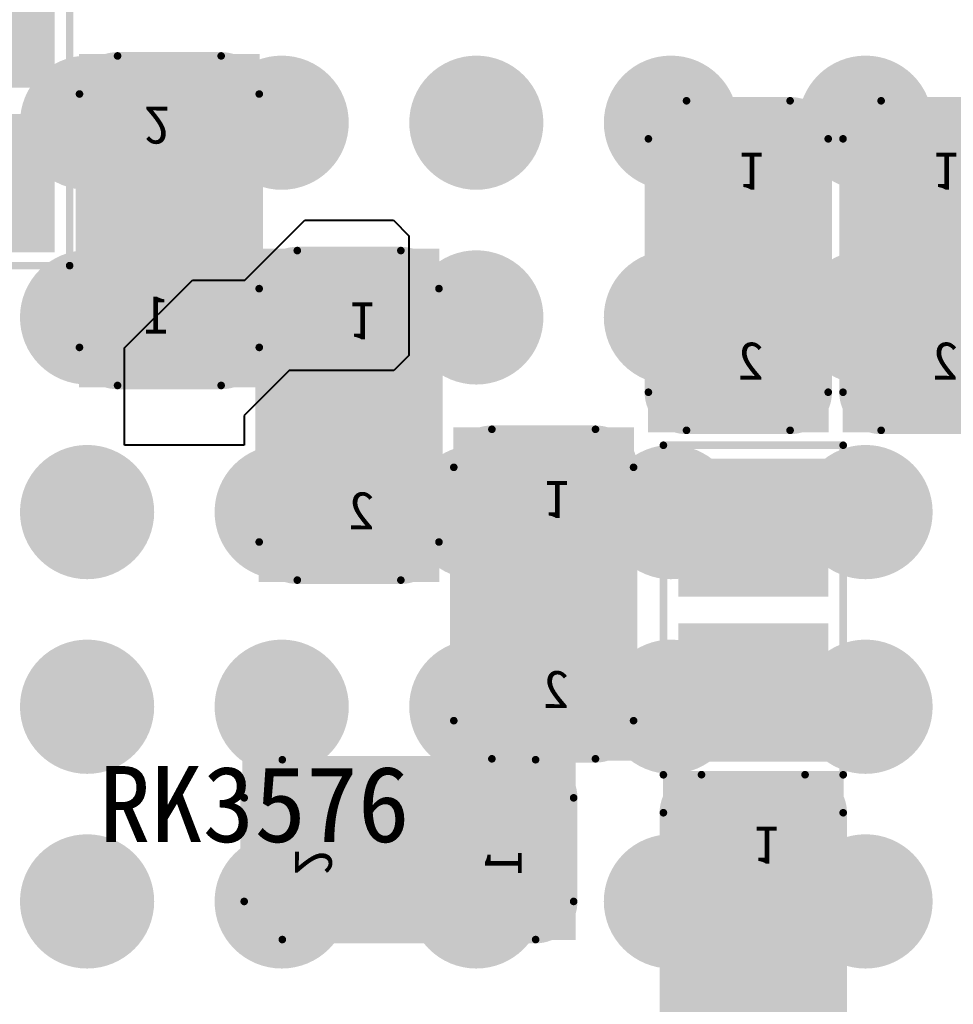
# Model space of a CAD drawing. Header units: millimetres. Extents: x 7.33 to 10.08, y 7.01 to 8.78.
# Drawn here: x 8.2944 to 8.4172, y 7.7051 to 7.8346 of the extents above; entities that cross this region are included whole.
import ezdxf

# ---------------------------------------------------------------- set-up
doc = ezdxf.new("R2010")
doc.units = ezdxf.units.MM
doc.header["$MEASUREMENT"] = 0
for name, color, linetype in [('BottomLayer', 5, 'Continuous'), ('BottomOverlay', 54, 'Continuous'), ('BottomPaste', 16, 'Continuous'), ('BottomSolder', 6, 'Continuous'), ('Mechanical20', 56, 'Continuous'), ('Mechanical21', 56, 'Continuous'), ('TopLayer', 1, 'Continuous'), ('TopPaste', 8, 'Continuous'), ('TopSolder', 216, 'Continuous')]:
    doc.layers.add(name, color=color, linetype=linetype)

# ---------------------------------------------------------------- blocks, each defined once
blk = doc.blocks.new('C0201_B_2')
at = {"layer": 'BottomLayer'}
for points in [[(-0.01792, -0.00788), (-0.00375, -0.00788), (-0.01792, 0.00787), (-0.00375, 0.00787)], [(0.00374, -0.00788), (0.01791, -0.00788), (0.00374, 0.00787), (0.01791, 0.00787)]]:
    blk.add_solid(points, dxfattribs=at)
at = {"layer": 'BottomOverlay', "const_width": 0.001}
for points in [[(-0.02166, 0.00681, -0.414249), (-0.01666, 0.01182)], [(0.01665, 0.01182, -0.414214), (0.02166, 0.00681)], [(-0.01666, -0.01182, -0.414178), (-0.02166, -0.00681)], [(0.02166, -0.00681, -0.414132), (0.01665, -0.01182)]]:
    blk.add_lwpolyline(points, format="xyb", dxfattribs=at)
for points in [[(-0.01666, 0.01182), (0.01665, 0.01182)], [(-0.02166, 0.00681), (-0.02166, -0.00681)], [(0.02166, 0.00681), (0.02166, -0.00681)], [(-0.01666, -0.01182), (0.01665, -0.01182)]]:
    blk.add_lwpolyline(points, dxfattribs=at)
at = {"layer": 'BottomOverlay', "const_width": 0.0005}
for points in [[(-0.01691, 0.01182, 1), (-0.01641, 0.01182, 1)], [(-0.01691, 0.01182, 1), (-0.01641, 0.01182, 1)], [(0.0164, 0.01182, 1), (0.0169, 0.01182, 1)], [(0.0164, 0.01182, 1), (0.0169, 0.01182, 1)], [(-0.02191, 0.00681, 1), (-0.02141, 0.00681, 1)], [(-0.02191, 0.00681, 1), (-0.02141, 0.00681, 1)], [(0.02141, 0.00681, 1), (0.02191, 0.00681, 1)], [(0.02141, 0.00681, 1), (0.02191, 0.00681, 1)], [(-0.02191, -0.00681, 1), (-0.02141, -0.00681, 1)], [(-0.02191, -0.00681, 1), (-0.02141, -0.00681, 1)], [(0.02141, -0.00681, 1), (0.02191, -0.00681, 1)], [(0.02141, -0.00681, 1), (0.02191, -0.00681, 1)], [(-0.01691, -0.01182, 1), (-0.01641, -0.01182, 1)], [(-0.01691, -0.01182, 1), (-0.01641, -0.01182, 1)], [(0.0164, -0.01182, 1), (0.0169, -0.01182, 1)], [(0.0164, -0.01182, 1), (0.0169, -0.01182, 1)]]:
    blk.add_lwpolyline(points, format="xyb", close=True, dxfattribs=at)
at = {"layer": 'BottomPaste'}
for points in [[(-0.01792, -0.00788), (-0.00375, -0.00788), (-0.01792, 0.00787), (-0.00375, 0.00787)], [(0.00374, -0.00788), (0.01791, -0.00788), (0.00374, 0.00787), (0.01791, 0.00787)]]:
    blk.add_solid(points, dxfattribs=at)
at = {"layer": 'BottomSolder'}
for points in [[(-0.02192, -0.01188), (0.00025, -0.01188), (-0.02192, 0.01187), (0.00025, 0.01187)], [(-0.00026, -0.01188), (0.02191, -0.01188), (-0.00026, 0.01187), (0.02191, 0.01187)]]:
    blk.add_solid(points, dxfattribs=at)
at = {"layer": 'Mechanical20', "text_generation_flag": 2}
for s, rotation, p in [('1', 270, (-0.01484, 0)), ('2', 90, (0.015, 0.00333))]:
    blk.add_text(s, height=0.005, rotation=rotation, dxfattribs=at).set_placement(p)
blk = doc.blocks.new('R0201_B_102')
at = {"layer": 'BottomLayer'}
for points in [[(-0.01792, -0.00788), (-0.00375, -0.00788), (-0.01792, 0.00787), (-0.00375, 0.00787)], [(0.00374, -0.00788), (0.01791, -0.00788), (0.00374, 0.00787), (0.01791, 0.00787)]]:
    blk.add_solid(points, dxfattribs=at)
at = {"layer": 'BottomOverlay', "const_width": 0.001}
for points in [[(-0.02166, 0.01182), (-0.02166, -0.01182)], [(-0.02166, 0.01182), (0.02166, 0.01182)], [(0.02166, 0.01182), (0.02166, -0.01182)], [(-0.02166, -0.01182), (0.02166, -0.01182)]]:
    blk.add_lwpolyline(points, dxfattribs=at)
at = {"layer": 'BottomOverlay', "const_width": 0.0005}
for points in [[(-0.02191, 0.01182, 1), (-0.02141, 0.01182, 1)], [(-0.02191, 0.01182, 1), (-0.02141, 0.01182, 1)], [(0.02141, 0.01182, 1), (0.02191, 0.01182, 1)], [(0.02141, 0.01182, 1), (0.02191, 0.01182, 1)], [(-0.02191, -0.01182, 1), (-0.02141, -0.01182, 1)], [(-0.02191, -0.01182, 1), (-0.02141, -0.01182, 1)], [(0.02141, -0.01182, 1), (0.02191, -0.01182, 1)], [(0.02141, -0.01182, 1), (0.02191, -0.01182, 1)]]:
    blk.add_lwpolyline(points, format="xyb", close=True, dxfattribs=at)
at = {"layer": 'BottomPaste'}
for points in [[(-0.01792, -0.00788), (-0.00375, -0.00788), (-0.01792, 0.00787), (-0.00375, 0.00787)], [(0.00374, -0.00788), (0.01791, -0.00788), (0.00374, 0.00787), (0.01791, 0.00787)]]:
    blk.add_solid(points, dxfattribs=at)
at = {"layer": 'BottomSolder'}
for points in [[(-0.01992, -0.00988), (-0.00175, -0.00988), (-0.01992, 0.00987), (-0.00175, 0.00987)], [(0.00174, -0.00988), (0.01991, -0.00988), (0.00174, 0.00987), (0.01991, 0.00987)]]:
    blk.add_solid(points, dxfattribs=at)
blk = doc.blocks.new('R0201_B_137')
at = {"layer": 'BottomLayer'}
for points in [[(-0.01792, -0.00788), (-0.00375, -0.00788), (-0.01792, 0.00787), (-0.00375, 0.00787)], [(0.00374, -0.00788), (0.01791, -0.00788), (0.00374, 0.00787), (0.01791, 0.00787)]]:
    blk.add_solid(points, dxfattribs=at)
at = {"layer": 'BottomOverlay', "const_width": 0.001}
for points in [[(-0.02166, -0.01182), (-0.02166, 0.01182)], [(0.02166, 0.01182), (-0.02166, 0.01182)], [(0.02166, -0.01182), (0.02166, 0.01182)], [(0.02166, -0.01182), (-0.02166, -0.01182)]]:
    blk.add_lwpolyline(points, dxfattribs=at)
at = {"layer": 'BottomOverlay', "const_width": 0.0005}
for points in [[(-0.02191, 0.01182, 1), (-0.02141, 0.01182, 1)], [(-0.02191, 0.01182, 1), (-0.02141, 0.01182, 1)], [(0.02141, 0.01182, 1), (0.02191, 0.01182, 1)], [(0.02141, 0.01182, 1), (0.02191, 0.01182, 1)], [(-0.02191, -0.01182, 1), (-0.02141, -0.01182, 1)], [(-0.02191, -0.01182, 1), (-0.02141, -0.01182, 1)], [(0.02141, -0.01182, 1), (0.02191, -0.01182, 1)], [(0.02141, -0.01182, 1), (0.02191, -0.01182, 1)]]:
    blk.add_lwpolyline(points, format="xyb", close=True, dxfattribs=at)
at = {"layer": 'BottomPaste'}
for points in [[(-0.01792, -0.00788), (-0.00375, -0.00788), (-0.01792, 0.00787), (-0.00375, 0.00787)], [(0.00374, -0.00788), (0.01791, -0.00788), (0.00374, 0.00787), (0.01791, 0.00787)]]:
    blk.add_solid(points, dxfattribs=at)
at = {"layer": 'BottomSolder'}
for points in [[(-0.01992, -0.00988), (-0.00175, -0.00988), (-0.01992, 0.00987), (-0.00175, 0.00987)], [(0.00174, -0.00988), (0.01991, -0.00988), (0.00174, 0.00987), (0.01991, 0.00987)]]:
    blk.add_solid(points, dxfattribs=at)
blk = doc.blocks.new('C0201_B_428')
at = {"layer": 'BottomLayer'}
for points in [[(-0.01792, -0.00788), (-0.00375, -0.00788), (-0.01792, 0.00787), (-0.00375, 0.00787)], [(0.00374, -0.00788), (0.01791, -0.00788), (0.00374, 0.00787), (0.01791, 0.00787)]]:
    blk.add_solid(points, dxfattribs=at)
at = {"layer": 'BottomOverlay', "const_width": 0.001}
for points in [[(-0.02166, 0.00681, -0.414249), (-0.01666, 0.01182)], [(0.01665, 0.01182, -0.414214), (0.02166, 0.00681)], [(-0.01666, -0.01182, -0.414178), (-0.02166, -0.00681)], [(0.02166, -0.00681, -0.414132), (0.01665, -0.01182)]]:
    blk.add_lwpolyline(points, format="xyb", dxfattribs=at)
for points in [[(-0.01666, 0.01182), (0.01665, 0.01182)], [(-0.02166, 0.00681), (-0.02166, -0.00681)], [(0.02166, 0.00681), (0.02166, -0.00681)], [(-0.01666, -0.01182), (0.01665, -0.01182)]]:
    blk.add_lwpolyline(points, dxfattribs=at)
at = {"layer": 'BottomOverlay', "const_width": 0.0005}
for points in [[(-0.01691, 0.01182, 1), (-0.01641, 0.01182, 1)], [(-0.01691, 0.01182, 1), (-0.01641, 0.01182, 1)], [(0.0164, 0.01182, 1), (0.0169, 0.01182, 1)], [(0.0164, 0.01182, 1), (0.0169, 0.01182, 1)], [(-0.02191, 0.00681, 1), (-0.02141, 0.00681, 1)], [(-0.02191, 0.00681, 1), (-0.02141, 0.00681, 1)], [(0.02141, 0.00681, 1), (0.02191, 0.00681, 1)], [(0.02141, 0.00681, 1), (0.02191, 0.00681, 1)], [(-0.02191, -0.00681, 1), (-0.02141, -0.00681, 1)], [(-0.02191, -0.00681, 1), (-0.02141, -0.00681, 1)], [(0.02141, -0.00681, 1), (0.02191, -0.00681, 1)], [(0.02141, -0.00681, 1), (0.02191, -0.00681, 1)], [(-0.01691, -0.01182, 1), (-0.01641, -0.01182, 1)], [(-0.01691, -0.01182, 1), (-0.01641, -0.01182, 1)], [(0.0164, -0.01182, 1), (0.0169, -0.01182, 1)], [(0.0164, -0.01182, 1), (0.0169, -0.01182, 1)]]:
    blk.add_lwpolyline(points, format="xyb", close=True, dxfattribs=at)
at = {"layer": 'BottomPaste'}
for points in [[(-0.01792, -0.00788), (-0.00375, -0.00788), (-0.01792, 0.00787), (-0.00375, 0.00787)], [(0.00374, -0.00788), (0.01791, -0.00788), (0.00374, 0.00787), (0.01791, 0.00787)]]:
    blk.add_solid(points, dxfattribs=at)
at = {"layer": 'BottomSolder'}
for points in [[(-0.02192, -0.01188), (0.00025, -0.01188), (-0.02192, 0.01187), (0.00025, 0.01187)], [(-0.00026, -0.01188), (0.02191, -0.01188), (-0.00026, 0.01187), (0.02191, 0.01187)]]:
    blk.add_solid(points, dxfattribs=at)
at = {"layer": 'Mechanical20', "text_generation_flag": 2}
for s, rotation, p in [('1', 270, (-0.01484, 0)), ('2', 90, (0.015, 0.00333))]:
    blk.add_text(s, height=0.005, rotation=rotation, dxfattribs=at).set_placement(p)
blk = doc.blocks.new('C0201_B_486')
at = {"layer": 'BottomLayer'}
for points in [[(-0.01792, -0.00788), (-0.00375, -0.00788), (-0.01792, 0.00787), (-0.00375, 0.00787)], [(0.00374, -0.00788), (0.01791, -0.00788), (0.00374, 0.00787), (0.01791, 0.00787)]]:
    blk.add_solid(points, dxfattribs=at)
at = {"layer": 'BottomOverlay', "const_width": 0.001}
for points in [[(-0.02166, 0.00681, -0.414249), (-0.01666, 0.01182)], [(0.01665, 0.01182, -0.414214), (0.02166, 0.00681)], [(-0.01666, -0.01182, -0.414178), (-0.02166, -0.00681)], [(0.02166, -0.00681, -0.414132), (0.01665, -0.01182)]]:
    blk.add_lwpolyline(points, format="xyb", dxfattribs=at)
for points in [[(0.01665, 0.01182), (-0.01666, 0.01182)], [(-0.02166, -0.00681), (-0.02166, 0.00681)], [(0.02166, -0.00681), (0.02166, 0.00681)], [(0.01665, -0.01182), (-0.01666, -0.01182)]]:
    blk.add_lwpolyline(points, dxfattribs=at)
at = {"layer": 'BottomOverlay', "const_width": 0.0005}
for points in [[(-0.01691, 0.01182, 1), (-0.01641, 0.01182, 1)], [(-0.01691, 0.01182, 1), (-0.01641, 0.01182, 1)], [(0.0164, 0.01182, 1), (0.0169, 0.01182, 1)], [(0.0164, 0.01182, 1), (0.0169, 0.01182, 1)], [(-0.02191, 0.00681, 1), (-0.02141, 0.00681, 1)], [(-0.02191, 0.00681, 1), (-0.02141, 0.00681, 1)], [(0.02141, 0.00681, 1), (0.02191, 0.00681, 1)], [(0.02141, 0.00681, 1), (0.02191, 0.00681, 1)], [(-0.02191, -0.00681, 1), (-0.02141, -0.00681, 1)], [(-0.02191, -0.00681, 1), (-0.02141, -0.00681, 1)], [(0.02141, -0.00681, 1), (0.02191, -0.00681, 1)], [(0.02141, -0.00681, 1), (0.02191, -0.00681, 1)], [(-0.01691, -0.01182, 1), (-0.01641, -0.01182, 1)], [(-0.01691, -0.01182, 1), (-0.01641, -0.01182, 1)], [(0.0164, -0.01182, 1), (0.0169, -0.01182, 1)], [(0.0164, -0.01182, 1), (0.0169, -0.01182, 1)]]:
    blk.add_lwpolyline(points, format="xyb", close=True, dxfattribs=at)
at = {"layer": 'BottomPaste'}
for points in [[(-0.01792, -0.00788), (-0.00375, -0.00788), (-0.01792, 0.00787), (-0.00375, 0.00787)], [(0.00374, -0.00788), (0.01791, -0.00788), (0.00374, 0.00787), (0.01791, 0.00787)]]:
    blk.add_solid(points, dxfattribs=at)
at = {"layer": 'BottomSolder'}
for points in [[(-0.02192, -0.01188), (0.00025, -0.01188), (-0.02192, 0.01187), (0.00025, 0.01187)], [(-0.00026, -0.01188), (0.02191, -0.01188), (-0.00026, 0.01187), (0.02191, 0.01187)]]:
    blk.add_solid(points, dxfattribs=at)
at = {"layer": 'Mechanical20', "text_generation_flag": 2}
for s, rotation, p in [('1', -90, (-0.01484, 0)), ('2', 90, (0.015, 0.00333))]:
    blk.add_text(s, height=0.005, rotation=rotation, dxfattribs=at).set_placement(p)
blk = doc.blocks.new('C0201_B_515')
at = {"layer": 'BottomLayer'}
for points in [[(-0.01792, -0.00788), (-0.00375, -0.00788), (-0.01792, 0.00787), (-0.00375, 0.00787)], [(0.00374, -0.00788), (0.01791, -0.00788), (0.00374, 0.00787), (0.01791, 0.00787)]]:
    blk.add_solid(points, dxfattribs=at)
at = {"layer": 'BottomOverlay', "const_width": 0.001}
for points in [[(-0.02166, 0.00681, -0.414249), (-0.01666, 0.01182)], [(0.01665, 0.01182, -0.414214), (0.02166, 0.00681)], [(-0.01666, -0.01182, -0.414178), (-0.02166, -0.00681)], [(0.02166, -0.00681, -0.414132), (0.01665, -0.01182)]]:
    blk.add_lwpolyline(points, format="xyb", dxfattribs=at)
for points in [[(-0.01666, 0.01182), (0.01665, 0.01182)], [(-0.02166, 0.00681), (-0.02166, -0.00681)], [(0.02166, 0.00681), (0.02166, -0.00681)], [(-0.01666, -0.01182), (0.01665, -0.01182)]]:
    blk.add_lwpolyline(points, dxfattribs=at)
at = {"layer": 'BottomOverlay', "const_width": 0.0005}
for points in [[(-0.01691, 0.01182, 1), (-0.01641, 0.01182, 1)], [(-0.01691, 0.01182, 1), (-0.01641, 0.01182, 1)], [(0.0164, 0.01182, 1), (0.0169, 0.01182, 1)], [(0.0164, 0.01182, 1), (0.0169, 0.01182, 1)], [(-0.02191, 0.00681, 1), (-0.02141, 0.00681, 1)], [(-0.02191, 0.00681, 1), (-0.02141, 0.00681, 1)], [(0.02141, 0.00681, 1), (0.02191, 0.00681, 1)], [(0.02141, 0.00681, 1), (0.02191, 0.00681, 1)], [(-0.02191, -0.00681, 1), (-0.02141, -0.00681, 1)], [(-0.02191, -0.00681, 1), (-0.02141, -0.00681, 1)], [(0.02141, -0.00681, 1), (0.02191, -0.00681, 1)], [(0.02141, -0.00681, 1), (0.02191, -0.00681, 1)], [(-0.01691, -0.01182, 1), (-0.01641, -0.01182, 1)], [(-0.01691, -0.01182, 1), (-0.01641, -0.01182, 1)], [(0.0164, -0.01182, 1), (0.0169, -0.01182, 1)], [(0.0164, -0.01182, 1), (0.0169, -0.01182, 1)]]:
    blk.add_lwpolyline(points, format="xyb", close=True, dxfattribs=at)
at = {"layer": 'BottomPaste'}
for points in [[(-0.01792, -0.00788), (-0.00375, -0.00788), (-0.01792, 0.00787), (-0.00375, 0.00787)], [(0.00374, -0.00788), (0.01791, -0.00788), (0.00374, 0.00787), (0.01791, 0.00787)]]:
    blk.add_solid(points, dxfattribs=at)
at = {"layer": 'BottomSolder'}
for points in [[(-0.02192, -0.01188), (0.00025, -0.01188), (-0.02192, 0.01187), (0.00025, 0.01187)], [(-0.00026, -0.01188), (0.02191, -0.01188), (-0.00026, 0.01187), (0.02191, 0.01187)]]:
    blk.add_solid(points, dxfattribs=at)
at = {"layer": 'Mechanical20', "text_generation_flag": 2}
for s, rotation, p in [('1', 270, (-0.01484, 0)), ('2', 90, (0.015, 0.00333))]:
    blk.add_text(s, height=0.005, rotation=rotation, dxfattribs=at).set_placement(p)
blk = doc.blocks.new('C0201_B_529')
at = {"layer": 'BottomLayer'}
for points in [[(-0.01792, -0.00788), (-0.00375, -0.00788), (-0.01792, 0.00787), (-0.00375, 0.00787)], [(0.00374, -0.00788), (0.01791, -0.00788), (0.00374, 0.00787), (0.01791, 0.00787)]]:
    blk.add_solid(points, dxfattribs=at)
at = {"layer": 'BottomOverlay', "const_width": 0.001}
for points in [[(-0.02166, 0.00681, -0.414249), (-0.01666, 0.01182)], [(0.01665, 0.01182, -0.414214), (0.02166, 0.00681)], [(-0.01666, -0.01182, -0.414178), (-0.02166, -0.00681)], [(0.02166, -0.00681, -0.414132), (0.01665, -0.01182)]]:
    blk.add_lwpolyline(points, format="xyb", dxfattribs=at)
for points in [[(0.01665, 0.01182), (-0.01666, 0.01182)], [(-0.02166, 0.00681), (-0.02166, -0.00681)], [(0.02166, 0.00681), (0.02166, -0.00681)], [(0.01665, -0.01182), (-0.01666, -0.01182)]]:
    blk.add_lwpolyline(points, dxfattribs=at)
at = {"layer": 'BottomOverlay', "const_width": 0.0005}
for points in [[(-0.01691, 0.01182, 1), (-0.01641, 0.01182, 1)], [(-0.01691, 0.01182, 1), (-0.01641, 0.01182, 1)], [(0.0164, 0.01182, 1), (0.0169, 0.01182, 1)], [(0.0164, 0.01182, 1), (0.0169, 0.01182, 1)], [(-0.02191, 0.00681, 1), (-0.02141, 0.00681, 1)], [(-0.02191, 0.00681, 1), (-0.02141, 0.00681, 1)], [(0.02141, 0.00681, 1), (0.02191, 0.00681, 1)], [(0.02141, 0.00681, 1), (0.02191, 0.00681, 1)], [(-0.02191, -0.00681, 1), (-0.02141, -0.00681, 1)], [(-0.02191, -0.00681, 1), (-0.02141, -0.00681, 1)], [(0.02141, -0.00681, 1), (0.02191, -0.00681, 1)], [(0.02141, -0.00681, 1), (0.02191, -0.00681, 1)], [(-0.01691, -0.01182, 1), (-0.01641, -0.01182, 1)], [(-0.01691, -0.01182, 1), (-0.01641, -0.01182, 1)], [(0.0164, -0.01182, 1), (0.0169, -0.01182, 1)], [(0.0164, -0.01182, 1), (0.0169, -0.01182, 1)]]:
    blk.add_lwpolyline(points, format="xyb", close=True, dxfattribs=at)
at = {"layer": 'BottomPaste'}
for points in [[(-0.01792, -0.00788), (-0.00375, -0.00788), (-0.01792, 0.00787), (-0.00375, 0.00787)], [(0.00374, -0.00788), (0.01791, -0.00788), (0.00374, 0.00787), (0.01791, 0.00787)]]:
    blk.add_solid(points, dxfattribs=at)
at = {"layer": 'BottomSolder'}
for points in [[(-0.02192, -0.01188), (0.00025, -0.01188), (-0.02192, 0.01187), (0.00025, 0.01187)], [(-0.00026, -0.01188), (0.02191, -0.01188), (-0.00026, 0.01187), (0.02191, 0.01187)]]:
    blk.add_solid(points, dxfattribs=at)
at = {"layer": 'Mechanical20', "text_generation_flag": 2}
for s, rotation, p in [('1', -90, (-0.01484, 0)), ('2', 90, (0.015, 0.00333))]:
    blk.add_text(s, height=0.005, rotation=rotation, dxfattribs=at).set_placement(p)
blk = doc.blocks.new('C0201_B_534')
at = {"layer": 'BottomLayer'}
for points in [[(-0.01792, -0.00788), (-0.00375, -0.00788), (-0.01792, 0.00787), (-0.00375, 0.00787)], [(0.00374, -0.00788), (0.01791, -0.00788), (0.00374, 0.00787), (0.01791, 0.00787)]]:
    blk.add_solid(points, dxfattribs=at)
at = {"layer": 'BottomOverlay', "const_width": 0.001}
for points in [[(-0.02166, 0.00681, -0.414249), (-0.01666, 0.01182)], [(0.01665, 0.01182, -0.414214), (0.02166, 0.00681)], [(-0.01666, -0.01182, -0.414178), (-0.02166, -0.00681)], [(0.02166, -0.00681, -0.414132), (0.01665, -0.01182)]]:
    blk.add_lwpolyline(points, format="xyb", dxfattribs=at)
for points in [[(-0.01666, 0.01182), (0.01665, 0.01182)], [(-0.02166, 0.00681), (-0.02166, -0.00681)], [(0.02166, 0.00681), (0.02166, -0.00681)], [(-0.01666, -0.01182), (0.01665, -0.01182)]]:
    blk.add_lwpolyline(points, dxfattribs=at)
at = {"layer": 'BottomOverlay', "const_width": 0.0005}
for points in [[(-0.01691, 0.01182, 1), (-0.01641, 0.01182, 1)], [(-0.01691, 0.01182, 1), (-0.01641, 0.01182, 1)], [(0.0164, 0.01182, 1), (0.0169, 0.01182, 1)], [(0.0164, 0.01182, 1), (0.0169, 0.01182, 1)], [(-0.02191, 0.00681, 1), (-0.02141, 0.00681, 1)], [(-0.02191, 0.00681, 1), (-0.02141, 0.00681, 1)], [(0.02141, 0.00681, 1), (0.02191, 0.00681, 1)], [(0.02141, 0.00681, 1), (0.02191, 0.00681, 1)], [(-0.02191, -0.00681, 1), (-0.02141, -0.00681, 1)], [(-0.02191, -0.00681, 1), (-0.02141, -0.00681, 1)], [(0.02141, -0.00681, 1), (0.02191, -0.00681, 1)], [(0.02141, -0.00681, 1), (0.02191, -0.00681, 1)], [(-0.01691, -0.01182, 1), (-0.01641, -0.01182, 1)], [(-0.01691, -0.01182, 1), (-0.01641, -0.01182, 1)], [(0.0164, -0.01182, 1), (0.0169, -0.01182, 1)], [(0.0164, -0.01182, 1), (0.0169, -0.01182, 1)]]:
    blk.add_lwpolyline(points, format="xyb", close=True, dxfattribs=at)
at = {"layer": 'BottomPaste'}
for points in [[(-0.01792, -0.00788), (-0.00375, -0.00788), (-0.01792, 0.00787), (-0.00375, 0.00787)], [(0.00374, -0.00788), (0.01791, -0.00788), (0.00374, 0.00787), (0.01791, 0.00787)]]:
    blk.add_solid(points, dxfattribs=at)
at = {"layer": 'BottomSolder'}
for points in [[(-0.02192, -0.01188), (0.00025, -0.01188), (-0.02192, 0.01187), (0.00025, 0.01187)], [(-0.00026, -0.01188), (0.02191, -0.01188), (-0.00026, 0.01187), (0.02191, 0.01187)]]:
    blk.add_solid(points, dxfattribs=at)
at = {"layer": 'Mechanical20', "text_generation_flag": 2}
for s, rotation, p in [('1', 270, (-0.01484, 0)), ('2', 90, (0.015, 0.00333))]:
    blk.add_text(s, height=0.005, rotation=rotation, dxfattribs=at).set_placement(p)
blk = doc.blocks.new('C0201_B_561')
at = {"layer": 'BottomLayer'}
for points in [[(-0.01792, -0.00788), (-0.00375, -0.00788), (-0.01792, 0.00787), (-0.00375, 0.00787)], [(0.00374, -0.00788), (0.01791, -0.00788), (0.00374, 0.00787), (0.01791, 0.00787)]]:
    blk.add_solid(points, dxfattribs=at)
at = {"layer": 'BottomOverlay', "const_width": 0.001}
for points in [[(-0.02166, 0.00681, -0.414249), (-0.01666, 0.01182)], [(0.01665, 0.01182, -0.414214), (0.02166, 0.00681)], [(-0.01666, -0.01182, -0.414178), (-0.02166, -0.00681)], [(0.02166, -0.00681, -0.414132), (0.01665, -0.01182)]]:
    blk.add_lwpolyline(points, format="xyb", dxfattribs=at)
for points in [[(-0.01666, 0.01182), (0.01665, 0.01182)], [(-0.02166, 0.00681), (-0.02166, -0.00681)], [(0.02166, 0.00681), (0.02166, -0.00681)], [(-0.01666, -0.01182), (0.01665, -0.01182)]]:
    blk.add_lwpolyline(points, dxfattribs=at)
at = {"layer": 'BottomOverlay', "const_width": 0.0005}
for points in [[(-0.01691, 0.01182, 1), (-0.01641, 0.01182, 1)], [(-0.01691, 0.01182, 1), (-0.01641, 0.01182, 1)], [(0.0164, 0.01182, 1), (0.0169, 0.01182, 1)], [(0.0164, 0.01182, 1), (0.0169, 0.01182, 1)], [(-0.02191, 0.00681, 1), (-0.02141, 0.00681, 1)], [(-0.02191, 0.00681, 1), (-0.02141, 0.00681, 1)], [(0.02141, 0.00681, 1), (0.02191, 0.00681, 1)], [(0.02141, 0.00681, 1), (0.02191, 0.00681, 1)], [(-0.02191, -0.00681, 1), (-0.02141, -0.00681, 1)], [(-0.02191, -0.00681, 1), (-0.02141, -0.00681, 1)], [(0.02141, -0.00681, 1), (0.02191, -0.00681, 1)], [(0.02141, -0.00681, 1), (0.02191, -0.00681, 1)], [(-0.01691, -0.01182, 1), (-0.01641, -0.01182, 1)], [(-0.01691, -0.01182, 1), (-0.01641, -0.01182, 1)], [(0.0164, -0.01182, 1), (0.0169, -0.01182, 1)], [(0.0164, -0.01182, 1), (0.0169, -0.01182, 1)]]:
    blk.add_lwpolyline(points, format="xyb", close=True, dxfattribs=at)
at = {"layer": 'BottomPaste'}
for points in [[(-0.01792, -0.00788), (-0.00375, -0.00788), (-0.01792, 0.00787), (-0.00375, 0.00787)], [(0.00374, -0.00788), (0.01791, -0.00788), (0.00374, 0.00787), (0.01791, 0.00787)]]:
    blk.add_solid(points, dxfattribs=at)
at = {"layer": 'BottomSolder'}
for points in [[(-0.02192, -0.01188), (0.00025, -0.01188), (-0.02192, 0.01187), (0.00025, 0.01187)], [(-0.00026, -0.01188), (0.02191, -0.01188), (-0.00026, 0.01187), (0.02191, 0.01187)]]:
    blk.add_solid(points, dxfattribs=at)
at = {"layer": 'Mechanical20', "text_generation_flag": 2}
for s, rotation, p in [('1', 270, (-0.01484, 0)), ('2', 90, (0.015, 0.00333))]:
    blk.add_text(s, height=0.005, rotation=rotation, dxfattribs=at).set_placement(p)
blk = doc.blocks.new('BGA698_16R1X17R2X1R18_569')
at = {"layer": 'TopLayer', "const_width": 0.00482}
for points in [[(-0.01521, 0.02559, 1), (-0.01038, 0.02559, 1)], [(0.01038, 0.02559, 1), (0.01521, 0.02559, 1)], [(0.03597, 0.02559, 1), (0.0408, 0.02559, 1)], [(0.06156, 0.02559, 1), (0.06639, 0.02559, 1)], [(0.08716, 0.02559, 1), (0.09198, 0.02559, 1)], [(-0.01521, 0, 1), (-0.01038, 0, 1)], [(0.01038, 0, 1), (0.01521, 0, 1)], [(0.03597, 0, 1), (0.0408, 0, 1)], [(0.06156, 0, 1), (0.06639, 0, 1)], [(0.08716, 0, 1), (0.09198, 0, 1)], [(-0.01521, -0.02559, 1), (-0.01038, -0.02559, 1)], [(0.01038, -0.02559, 1), (0.01521, -0.02559, 1)], [(0.03597, -0.02559, 1), (0.0408, -0.02559, 1)], [(0.06156, -0.02559, 1), (0.06639, -0.02559, 1)], [(0.08716, -0.02559, 1), (0.09198, -0.02559, 1)], [(-0.01521, -0.05118, 1), (-0.01038, -0.05118, 1)], [(0.01038, -0.05118, 1), (0.01521, -0.05118, 1)], [(0.03597, -0.05118, 1), (0.0408, -0.05118, 1)], [(0.06156, -0.05118, 1), (0.06639, -0.05118, 1)], [(0.08716, -0.05118, 1), (0.09198, -0.05118, 1)], [(-0.01521, -0.07677, 1), (-0.01038, -0.07677, 1)], [(0.01038, -0.07677, 1), (0.01521, -0.07677, 1)], [(0.03597, -0.07677, 1), (0.0408, -0.07677, 1)], [(0.06156, -0.07677, 1), (0.06639, -0.07677, 1)], [(0.08716, -0.07677, 1), (0.09198, -0.07677, 1)]]:
    blk.add_lwpolyline(points, format="xyb", close=True, dxfattribs=at)
at = {"layer": 'TopPaste', "const_width": 0.00482}
for points in [[(-0.01521, 0.02559, 1), (-0.01038, 0.02559, 1)], [(0.01038, 0.02559, 1), (0.01521, 0.02559, 1)], [(0.03597, 0.02559, 1), (0.0408, 0.02559, 1)], [(0.06156, 0.02559, 1), (0.06639, 0.02559, 1)], [(0.08716, 0.02559, 1), (0.09198, 0.02559, 1)], [(-0.01521, 0, 1), (-0.01038, 0, 1)], [(0.01038, 0, 1), (0.01521, 0, 1)], [(0.03597, 0, 1), (0.0408, 0, 1)], [(0.06156, 0, 1), (0.06639, 0, 1)], [(0.08716, 0, 1), (0.09198, 0, 1)], [(-0.01521, -0.02559, 1), (-0.01038, -0.02559, 1)], [(0.01038, -0.02559, 1), (0.01521, -0.02559, 1)], [(0.03597, -0.02559, 1), (0.0408, -0.02559, 1)], [(0.06156, -0.02559, 1), (0.06639, -0.02559, 1)], [(0.08716, -0.02559, 1), (0.09198, -0.02559, 1)], [(-0.01521, -0.05118, 1), (-0.01038, -0.05118, 1)], [(0.01038, -0.05118, 1), (0.01521, -0.05118, 1)], [(0.03597, -0.05118, 1), (0.0408, -0.05118, 1)], [(0.06156, -0.05118, 1), (0.06639, -0.05118, 1)], [(0.08716, -0.05118, 1), (0.09198, -0.05118, 1)], [(-0.01521, -0.07677, 1), (-0.01038, -0.07677, 1)], [(0.01038, -0.07677, 1), (0.01521, -0.07677, 1)], [(0.03597, -0.07677, 1), (0.0408, -0.07677, 1)], [(0.06156, -0.07677, 1), (0.06639, -0.07677, 1)], [(0.08716, -0.07677, 1), (0.09198, -0.07677, 1)]]:
    blk.add_lwpolyline(points, format="xyb", close=True, dxfattribs=at)
at = {"layer": 'TopSolder', "const_width": 0.00882}
for points in [[(-0.01721, 0.02559, 1), (-0.00838, 0.02559, 1)], [(0.00838, 0.02559, 1), (0.01721, 0.02559, 1)], [(0.03397, 0.02559, 1), (0.0428, 0.02559, 1)], [(0.05956, 0.02559, 1), (0.06839, 0.02559, 1)], [(0.08516, 0.02559, 1), (0.09398, 0.02559, 1)], [(-0.01721, 0, 1), (-0.00838, 0, 1)], [(0.00838, 0, 1), (0.01721, 0, 1)], [(0.03397, 0, 1), (0.0428, 0, 1)], [(0.05956, 0, 1), (0.06839, 0, 1)], [(0.08516, 0, 1), (0.09398, 0, 1)], [(-0.01721, -0.02559, 1), (-0.00838, -0.02559, 1)], [(0.00838, -0.02559, 1), (0.01721, -0.02559, 1)], [(0.03397, -0.02559, 1), (0.0428, -0.02559, 1)], [(0.05956, -0.02559, 1), (0.06839, -0.02559, 1)], [(0.08516, -0.02559, 1), (0.09398, -0.02559, 1)], [(-0.01721, -0.05118, 1), (-0.00838, -0.05118, 1)], [(0.00838, -0.05118, 1), (0.01721, -0.05118, 1)], [(0.03397, -0.05118, 1), (0.0428, -0.05118, 1)], [(0.05956, -0.05118, 1), (0.06839, -0.05118, 1)], [(0.08516, -0.05118, 1), (0.09398, -0.05118, 1)], [(-0.01721, -0.07677, 1), (-0.00838, -0.07677, 1)], [(0.00838, -0.07677, 1), (0.01721, -0.07677, 1)], [(0.03397, -0.07677, 1), (0.0428, -0.07677, 1)], [(0.05956, -0.07677, 1), (0.06839, -0.07677, 1)], [(0.08516, -0.07677, 1), (0.09398, -0.07677, 1)]]:
    blk.add_lwpolyline(points, format="xyb", close=True, dxfattribs=at)
at = {"layer": 'Mechanical21'}
blk.add_text('RK3576', height=0.01, rotation=-90, dxfattribs=at).set_placement((-0.005, 0.024))

msp = doc.modelspace()

# ---------------------------------------------------------------- linework, layer by layer
at = {"layer": 'BottomLayer'}
for p, q in [((8.32405, 7.80034), (8.33193, 7.80822)), ((8.33193, 7.80822), (8.34359, 7.80822)), ((8.34359, 7.80822), (8.34563, 7.80617)), ((8.34563, 7.80617), (8.34563, 7.79043)), ((8.30823, 7.79142), (8.31716, 7.80034)), ((8.31716, 7.80034), (8.32405, 7.80034)), ((8.30823, 7.77861), (8.30823, 7.79142)), ((8.34563, 7.79043), (8.34366, 7.78846)), ((8.32988, 7.78846), (8.32398, 7.78255)), ((8.34366, 7.78846), (8.32988, 7.78846)), ((8.32398, 7.78255), (8.32398, 7.77861)), ((8.32398, 7.77861), (8.30823, 7.77861))]:
    msp.add_line(p, q, dxfattribs=at)

# ---------------------------------------------------------------- block references
for name, p, rotation in [('BGA698_16R1X17R2X1R18_569', (8.3289, 7.73145), 90), ('R0201_B_102', (8.2892, 7.82389), 270), ('C0201_B_486', (8.31413, 7.80814), 90), ('C0201_B_428', (8.38894, 7.80224), 270), ('C0201_B_2', (8.41453, 7.80224), 270), ('C0201_B_561', (8.33776, 7.78255), 270), ('C0201_B_534', (8.36335, 7.75906), 270), ('R0201_B_137', (8.39091, 7.75696), 90), ('C0201_B_529', (8.34563, 7.72546), 180), ('C0201_B_515', (8.39091, 7.71365), 270)]:
    msp.add_blockref(name, p, dxfattribs=dict(rotation=rotation))

doc.saveas('drawing.dxf')
